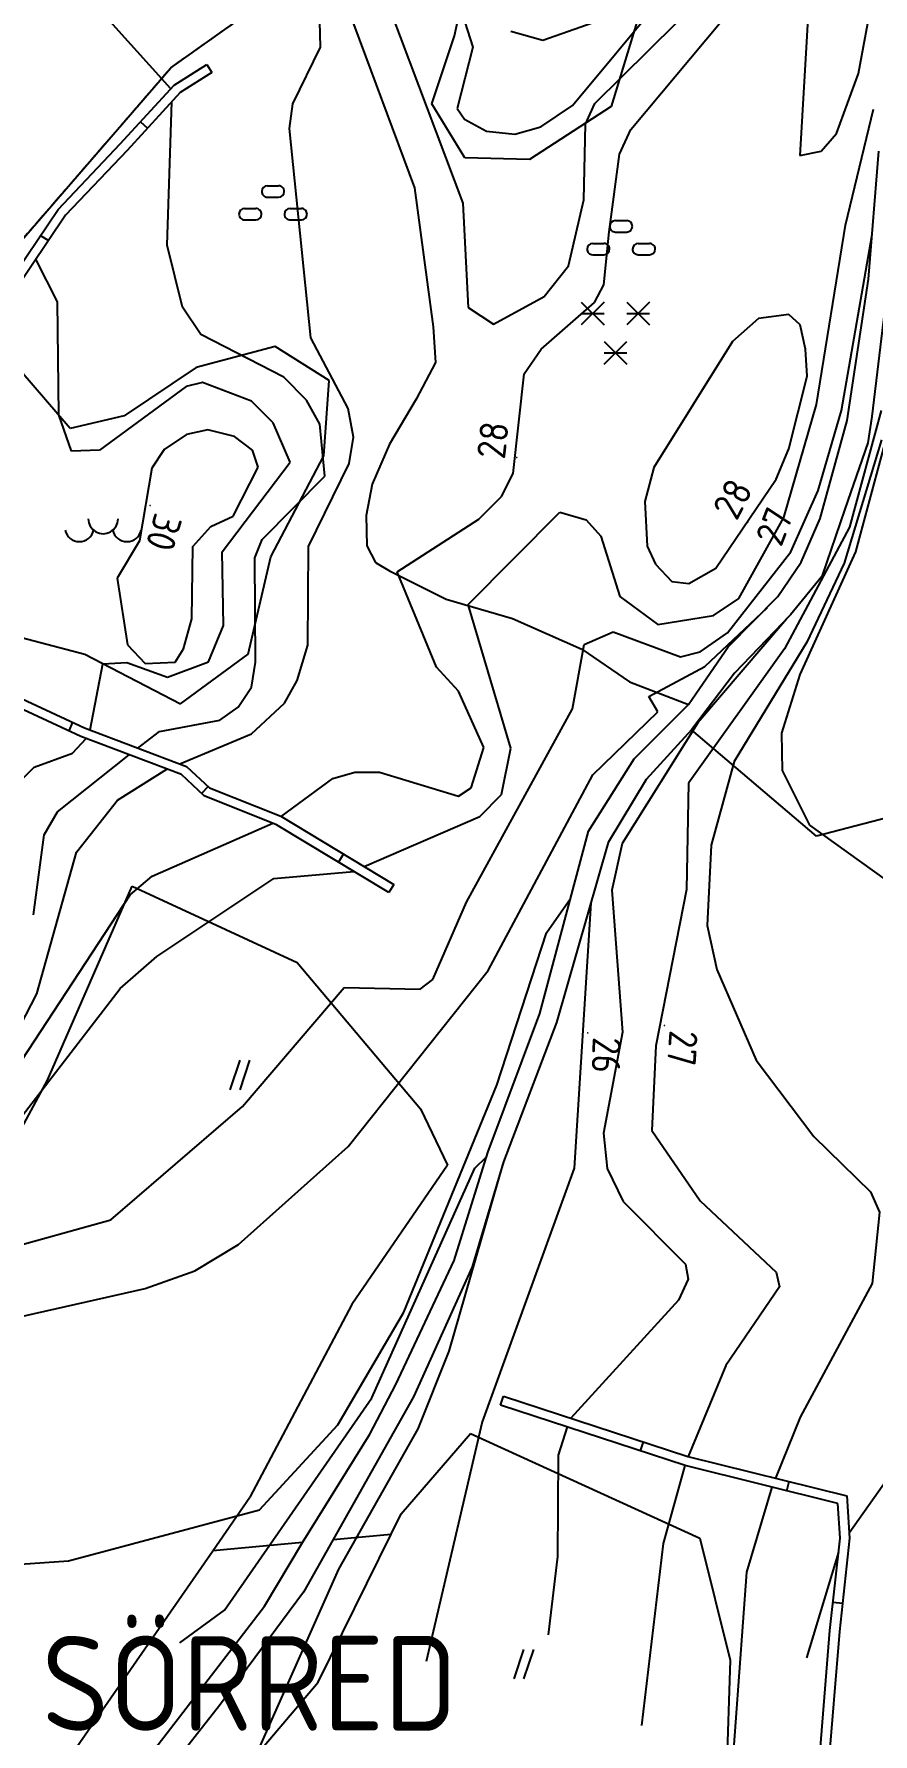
# Model space of a CAD drawing. Header units: metres. Extents: x 139929 to 142176, y 6401995 to 6404420.
# Drawn here: x 140543.3 to 140587.5, y 6402083.7 to 6402173.4 of the extents above; entities that cross this region are included whole.
import ezdxf
from ezdxf.enums import TextEntityAlignment as Align

# ---------------------------------------------------------------- set-up
doc = ezdxf.new("R2010")
doc.units = ezdxf.units.M
doc.header["$LTSCALE"] = 0.5
doc.linetypes.add('PHANTOM', pattern=[2.5, 1.25, -0.25, 0.25, -0.25, 0.25, -0.25])
doc.layers.get('0').update_dxf_attribs({"color": 1})
doc.layers.add('FAS_TRAKT_GRÄNS', color=96, linetype='Continuous', lineweight=35)
doc.layers.add('PRI_VATTEN_DIKE', color=170, linetype='Continuous', lineweight=18)
for name, color, linetype in [('M-BEF-BÄCK', 7, 'Continuous'), ('M-BEF-DIKE', 4, 'Dike5'), ('M-BEF-MARKLINJE', 4, 'Continuous'), ('M-BEF-MUR', 4, 'Continuous'), ('M-BEF-NIVÅKURVA-PRIMÄR-0.5M', 12, 'Continuous'), ('M-BEF-NIVÅKURVA-PRIMÄR-1.0M', 12, 'Continuous'), ('M-GR-FASTIGHETSGRÄNS', 3, 'PHANTOM'), ('M-GR-TRAKTGRÄNS', 7, 'PHANTOM')]:
    doc.layers.add(name, color=color, linetype=linetype)
doc.styles.add('ISO', font='iso.shx', dxfattribs={"height": 2.5})
doc.styles.get("Standard").update_dxf_attribs({"font": 'simplex8.shx'})
doc.linetypes.add('Bäck', pattern='A,5,[107,sma.shx,S=1,R=0,X=0,Y=0],5', length=10)
doc.linetypes.add('Dike5', pattern='A,1.5,["|",Standard,S=0.5,R=75,X=0,Y=0],1e-06,["|",Standard,S=0.5,R=105,X=0,Y=0],-0.75', length=2.250001)

# ---------------------------------------------------------------- blocks, each defined once
blk = doc.blocks.new('PRI_M_BARRSKOG')
for points in [[(-0.6, 1.478, 0), (-1.8, 0.278, 0)], [(-1.8, 1.478, 0), (-0.6, 0.278, 0)], [(0.6, 1.478, 0), (1.8, 0.278, 0)], [(1.8, 1.478, 0), (0.6, 0.278, 0)], [(-1.8, 0.878, 0), (-0.6, 0.878, 0)], [(0.6, 0.878, 0), (1.8, 0.878, 0)], [(-0.6, -1.8, 0), (0.6, -0.6, 0)], [(-0.6, -0.6, 0), (0.6, -1.8, 0)], [(-0.6, -1.2, 0), (0.6, -1.2, 0)]]:
    blk.add_polyline3d(points)
blk = doc.blocks.new('PRI_M_BERG')
for centre, radius, start, end in [((-1.252, 0.43), 0.765, 192.29023, 347.70977), ((0, 0.867), 0.784, 179.99999, 0.00001), ((1.252, 0.43), 0.765, 192.29023, 347.70977)]:
    blk.add_arc(centre, radius, start, end)
blk = doc.blocks.new('PRI_M_LÖVSKOG')
for p, q in [((-0.295, 1.2), (0.295, 1.2)), ((-0.295, 0.6), (0.295, 0.6)), ((-1.495, 0), (-0.905, 0)), ((-1.495, -0.6), (-0.905, -0.6)), ((0.905, 0), (1.495, 0)), ((0.905, -0.6), (1.495, -0.6))]:
    blk.add_line(p, q)
for centre, start, end in [((-0.295, 0.9), 90.00001, 179.99999), ((-0.295, 0.9), 179.99999, 270.00003), ((0.295, 0.9), 0, 90.00001), ((0.295, 0.9), 270.00003, 0.00001), ((-1.495, -0.3), 90.00001, 179.99999), ((-1.495, -0.3), 179.99999, 270.00003), ((-0.905, -0.3), 0, 90.00001), ((-0.905, -0.3), 270.00003, 0.00001), ((0.905, -0.3), 90.00001, 179.99999), ((0.905, -0.3), 179.99999, 270.00003), ((1.495, -0.3), 0, 90.00001), ((1.495, -0.3), 270.00003, 0.00001)]:
    blk.add_arc(centre, 0.3, start, end)
blk = doc.blocks.new('PRI_M_ÅKER')
for points in [[(0.259, 1.556, 0), (-0.259, 0, 0)], [(0.778, 1.556, 0), (0.259, 0, 0)]]:
    blk.add_polyline3d(points)
blk = doc.blocks.new('PRI_NIVÅ_HÖJDPKT')
at = {"color": 0, "linetype": 'Continuous', "lineweight": -3}
blk.add_circle((183, 184), 0.0005, dxfattribs=at)

msp = doc.modelspace()

# ---------------------------------------------------------------- linework, layer by layer
at = {"layer": 'FAS_TRAKT_GRÄNS', "color": 1, "linetype": 'Continuous', "lineweight": -3}
for p, q in [((140550.468, 6402171.631), (140585.175, 6402196.276)), ((140541.697, 6402161.485), (140550.468, 6402171.631))]:
    msp.add_line(p, q, dxfattribs=at)
at = {"layer": 'M-BEF-BÄCK', "linetype": 'Bäck', "lineweight": -3}
for p, q in [((140559.478, 6402175.643, 28.136), (140563.33, 6402165.298, 28.008)), ((140563.33, 6402165.298, 28.008), (140564.316, 6402157.96, 27.951)), ((140564.316, 6402157.96, 27.951), (140564.431, 6402156.092, 27.922)), ((140564.431, 6402156.092, 27.922), (140563.416, 6402154.144, 27.922)), ((140563.416, 6402154.144, 27.922), (140561.997, 6402151.772, 27.865)), ((140561.997, 6402151.772, 27.865), (140561.099, 6402149.667, 27.837)), ((140561.099, 6402149.667, 27.837), (140560.782, 6402148.015, 27.809)), ((140560.782, 6402148.015, 27.809), (140560.816, 6402146.406, 27.794)), ((140560.816, 6402146.406, 27.794), (140561.272, 6402145.525, 27.752)), ((140561.272, 6402145.525, 27.752), (140562.012, 6402145.092, 27.752)), ((140562.012, 6402145.092, 27.752), (140564.999, 6402143.587, 27.553)), ((140564.999, 6402143.587, 27.553), (140568.492, 6402142.573, 27.027)), ((140568.492, 6402142.573, 27.027), (140572.148, 6402140.956, 26.785)), ((140572.148, 6402140.956, 26.785), (140574.669, 6402139.24, 26.74)), ((140574.669, 6402139.24, 26.74), (140577.771, 6402138.038, 26.217))]:
    msp.add_line(p, q, dxfattribs=at)
at = {"layer": 'M-BEF-BÄCK', "lineweight": -3}
for p, q in [((140559.478, 6402175.643), (140563.33, 6402165.298)), ((140563.33, 6402165.298), (140564.316, 6402157.96)), ((140564.316, 6402157.96), (140564.431, 6402156.092)), ((140564.431, 6402156.092), (140563.416, 6402154.144)), ((140563.416, 6402154.144), (140561.997, 6402151.772)), ((140561.997, 6402151.772), (140561.099, 6402149.667)), ((140561.099, 6402149.667), (140560.782, 6402148.015)), ((140560.782, 6402148.015), (140560.816, 6402146.406)), ((140560.816, 6402146.406), (140561.272, 6402145.525)), ((140561.272, 6402145.525), (140562.012, 6402145.092)), ((140562.012, 6402145.092), (140564.999, 6402143.587)), ((140564.999, 6402143.587), (140568.492, 6402142.573)), ((140568.492, 6402142.573), (140572.148, 6402140.956)), ((140572.148, 6402140.956), (140574.669, 6402139.24)), ((140574.669, 6402139.24), (140577.771, 6402138.038))]:
    msp.add_line(p, q, dxfattribs=at)
at = {"layer": 'M-BEF-DIKE'}
for p, q in [((140587.258, 6402160.476), (140587.819, 6402167.243)), ((140586.133, 6402153.025), (140587.258, 6402160.476)), ((140588.211, 6402159.663), (140587.442, 6402153.228)), ((140584.716, 6402147.86), (140586.133, 6402153.025)), ((140587.442, 6402153.228), (140587.227, 6402151.85)), ((140587.227, 6402151.85), (140586.017, 6402148.348)), ((140583.717, 6402145.544), (140584.716, 6402147.86)), ((140586.017, 6402148.348), (140584.801, 6402144.792)), ((140582.492, 6402143.729), (140583.717, 6402145.544)), ((140584.801, 6402144.792), (140583.147, 6402142.763)), ((140579.868, 6402141.074), (140582.492, 6402143.729)), ((140583.147, 6402142.763), (140580.206, 6402139.694)), ((140578.351, 6402138.878), (140579.868, 6402141.074)), ((140580.206, 6402139.694), (140577.93, 6402136.695)), ((140577.771, 6402138.038), (140578.351, 6402138.878)), ((140574.913, 6402135.166), (140577.771, 6402138.038)), ((140577.93, 6402136.695), (140575.548, 6402134.084)), ((140572.5, 6402131.349), (140574.913, 6402135.166)), ((140575.548, 6402134.084), (140573.54, 6402130.748)), ((140569.942, 6402121.734), (140572.5, 6402131.349)), ((140573.54, 6402130.748), (140570.816, 6402121.26)), ((140567.198, 6402114.403), (140569.942, 6402121.734)), ((140570.816, 6402121.26), (140568.013, 6402113.913)), ((140565.41, 6402108.698), (140567.198, 6402114.403)), ((140568.013, 6402113.913), (140566.364, 6402108.363)), ((140562.343, 6402102.154), (140565.41, 6402108.698)), ((140566.364, 6402108.363), (140563.272, 6402101.508)), ((140560.967, 6402099.532), (140562.343, 6402102.154)), ((140563.272, 6402101.508), (140559.031, 6402093.97)), ((140557.417, 6402093.822), (140560.967, 6402099.532)), ((140555.409, 6402090.463), (140557.417, 6402093.822)), ((140559.031, 6402093.97), (140557.473, 6402091.199)), ((140557.473, 6402091.199), (140553.036, 6402085.225)), ((140550.938, 6402084.619), (140555.409, 6402090.463)), ((140553.036, 6402085.225), (140547.049, 6402077.574)), ((140544.055, 6402075.747), (140550.938, 6402084.619))]:
    msp.add_line(p, q, dxfattribs=at)
at = {"layer": 'M-BEF-MARKLINJE'}
for p, q in [((140565.438, 6402173.323, 28.923), (140566.571, 6402178.615, 29.349)), ((140575.416, 6402175.264, 29.315), (140573.702, 6402169.584, 28.519)), ((140564.241, 6402169.731, 28.758), (140565.438, 6402173.323, 28.923)), ((140565.972, 6402166.875, 28.593), (140564.241, 6402169.731, 28.758)), ((140573.702, 6402169.584, 28.519), (140569.396, 6402166.79, 28.604)), ((140569.396, 6402166.79, 28.604), (140565.972, 6402166.875, 28.593)), ((140545.167, 6402152.596, 29.361), (140540.771, 6402157.691, 30.424)), ((140555.977, 6402156.92, 28.633), (140551.807, 6402155.821, 28.849)), ((140558.823, 6402155.142, 28.508), (140555.977, 6402156.92, 28.633)), ((140551.807, 6402155.821, 28.849), (140548.005, 6402153.264, 29.139)), ((140558.539, 6402151.153, 28.843), (140558.823, 6402155.142, 28.508)), ((140548.005, 6402153.264, 29.139), (140545.167, 6402152.596, 29.361)), ((140555.742, 6402145.827, 29.201), (140558.539, 6402151.153, 28.843)), ((140554.549, 6402140.699, 29.417), (140555.742, 6402145.827, 29.201)), ((140539.124, 6402142.473, 30.6), (140545.945, 6402140.697, 29.929)), ((140545.945, 6402140.697, 29.929), (140550.978, 6402138.067, 29.326)), ((140550.978, 6402138.067, 29.326), (140554.549, 6402140.699, 29.417)), ((140584.529, 6402131.089, 27.939), (140577.93, 6402136.695, 26.217)), ((140590.892, 6402132.754, 28.457), (140584.529, 6402131.089, 27.939)), ((140543.969, 6402118.212, 27.553), (140548.443, 6402128.458, 27.956)), ((140548.443, 6402128.458, 27.956), (140557.132, 6402124.425, 26.99)), ((140557.132, 6402124.425, 26.99), (140563.644, 6402116.709, 26.507)), ((140539.919, 6402110.719, 27.115), (140543.969, 6402118.212, 27.553)), ((140563.644, 6402116.709, 26.507), (140565.059, 6402113.738, 26.149)), ((140565.059, 6402113.738, 26.149), (140560.013, 6402106.377, 26.103)), ((140560.013, 6402106.377, 26.103), (140554.634, 6402096.204, 26.197)), ((140562.625, 6402095.338, 26.075), (140566.27, 6402099.567, 26.063)), ((140566.27, 6402099.567, 26.063), (140578.364, 6402094.045, 26.757)), ((140552.68, 6402093.381, 26.082), (140554.634, 6402096.204, 26.197)), ((140562.09, 6402094.253, 26.007), (140562.625, 6402095.338, 26.075)), ((140557.417, 6402093.822, 24.881), (140552.68, 6402093.381, 26.082)), ((140558.25, 6402086.455, 25.522), (140562.09, 6402094.253, 26.007)), ((140559.031, 6402093.97, 25.008), (140562.09, 6402094.253, 26.007)), ((140578.364, 6402094.045, 26.757), (140579.974, 6402087.615, 27.132)), ((140545.519, 6402083.035, 25.66), (140552.68, 6402093.381, 26.082))]:
    msp.add_line(p, q, dxfattribs=at)
at = {"layer": 'M-BEF-MARKLINJE', "lineweight": -3}
for p, q in [((140565.438, 6402173.323), (140566.571, 6402178.615)), ((140575.416, 6402175.264), (140573.702, 6402169.584)), ((140564.241, 6402169.731), (140565.438, 6402173.323)), ((140565.972, 6402166.875), (140564.241, 6402169.731)), ((140573.702, 6402169.584), (140569.396, 6402166.79)), ((140569.396, 6402166.79), (140565.972, 6402166.875)), ((140545.167, 6402152.596), (140540.771, 6402157.691)), ((140555.977, 6402156.92), (140551.807, 6402155.821)), ((140558.823, 6402155.142), (140555.977, 6402156.92)), ((140551.807, 6402155.821), (140548.005, 6402153.264)), ((140558.539, 6402151.153), (140558.823, 6402155.142)), ((140548.005, 6402153.264), (140545.167, 6402152.596)), ((140555.742, 6402145.827), (140558.539, 6402151.153)), ((140554.549, 6402140.699), (140555.742, 6402145.827)), ((140539.124, 6402142.473), (140545.945, 6402140.697)), ((140545.945, 6402140.697), (140550.978, 6402138.067)), ((140550.978, 6402138.067), (140554.549, 6402140.699)), ((140584.529, 6402131.089), (140577.93, 6402136.695)), ((140590.892, 6402132.754), (140584.529, 6402131.089)), ((140543.969, 6402118.212), (140548.443, 6402128.458)), ((140548.443, 6402128.458), (140557.132, 6402124.425)), ((140557.132, 6402124.425), (140563.644, 6402116.709)), ((140539.919, 6402110.719), (140543.969, 6402118.212)), ((140563.644, 6402116.709), (140565.059, 6402113.738)), ((140565.059, 6402113.738), (140560.013, 6402106.377)), ((140560.013, 6402106.377), (140554.634, 6402096.204)), ((140562.625, 6402095.338), (140566.27, 6402099.567)), ((140566.27, 6402099.567), (140578.364, 6402094.045)), ((140552.68, 6402093.381), (140554.634, 6402096.204)), ((140562.09, 6402094.253), (140562.625, 6402095.338)), ((140557.417, 6402093.822), (140552.68, 6402093.381)), ((140558.25, 6402086.455), (140562.09, 6402094.253)), ((140559.031, 6402093.97), (140562.09, 6402094.253)), ((140578.364, 6402094.045), (140579.974, 6402087.615)), ((140545.519, 6402083.035), (140552.68, 6402093.381)), ((140579.974, 6402087.615), (140579.356, 6402069.166)), ((140546.759, 6402072.947), (140558.25, 6402086.455))]:
    msp.add_line(p, q, dxfattribs=at)
at = {"layer": 'M-BEF-MUR'}
for p, q in [((140550.641, 6402170.711), (140552.369, 6402171.804)), ((140552.369, 6402171.804), (140552.637, 6402171.381)), ((140552.637, 6402171.381), (140550.965, 6402170.323)), ((140547.804, 6402167.617), (140550.641, 6402170.711)), ((140550.965, 6402170.323), (140548.17, 6402167.276)), ((140548.876, 6402168.786), (140549.245, 6402168.448)), ((140544.527, 6402164.163), (140547.804, 6402167.617)), ((140548.17, 6402167.276), (140544.919, 6402163.849)), ((140540.357, 6402157.973), (140544.527, 6402164.163)), ((140544.919, 6402163.849), (140540.771, 6402157.691)), ((140543.604, 6402162.792), (140544.019, 6402162.513)), ((140545.732, 6402136.346, 29.565), (140542.434, 6402137.88, 30.191)), ((140542.627, 6402138.342, 30.191), (140545.926, 6402136.807, 29.565)), ((140545.296, 6402137.101, 29.685), (140545.086, 6402136.647, 29.688)), ((140551.035, 6402134.339, 28.889), (140545.732, 6402136.346, 29.565)), ((140545.926, 6402136.807, 29.565), (140551.305, 6402134.771, 28.889)), ((140552.233, 6402133.218, 28.985), (140551.035, 6402134.339, 28.889)), ((140551.305, 6402134.771, 28.889), (140552.505, 6402133.647, 28.985)), ((140552.44, 6402133.709, 28.98), (140552.098, 6402133.344, 28.974)), ((140552.505, 6402133.647, 28.985), (140556.275, 6402132.145, 28.451)), ((140556.052, 6402131.696, 28.451), (140552.233, 6402133.218, 28.985)), ((140561.974, 6402128.117, 27.945), (140556.052, 6402131.696, 28.451)), ((140556.275, 6402132.145, 28.451), (140562.233, 6402128.545, 27.945)), ((140559.572, 6402130.153, 28.171), (140559.313, 6402129.724, 28.172)), ((140562.233, 6402128.545, 27.945), (140561.974, 6402128.117, 27.945)), ((140567.859, 6402101.07, 26.114), (140568.015, 6402101.545, 26.114)), ((140577.597, 6402097.884, 27.195), (140567.859, 6402101.07, 26.114)), ((140568.015, 6402101.545, 26.114), (140577.735, 6402098.365, 27.195)), ((140575.246, 6402098.654, 26.934), (140575.4, 6402099.129, 26.935)), ((140577.735, 6402098.365, 27.195), (140586.122, 6402096.275, 28.047)), ((140585.647, 6402095.878, 28.047), (140577.597, 6402097.884, 27.195)), ((140582.959, 6402096.547, 27.763), (140583.079, 6402097.033, 27.738)), ((140585.767, 6402094.053, 28.118), (140585.647, 6402095.878, 28.047)), ((140586.122, 6402096.275, 28.047), (140586.269, 6402094.042, 28.118)), ((140585.235, 6402089.179, 28.371), (140585.767, 6402094.053, 28.118)), ((140586.269, 6402094.042, 28.118), (140585.732, 6402089.131, 28.371)), ((140585.398, 6402090.672, 28.294), (140585.895, 6402090.618, 28.294))]:
    msp.add_line(p, q, dxfattribs=at)
at = {"layer": 'M-BEF-MUR', "lineweight": -3}
for p, q in [((140550.641, 6402170.711), (140552.369, 6402171.804)), ((140552.369, 6402171.804), (140552.637, 6402171.381)), ((140552.637, 6402171.381), (140550.965, 6402170.323)), ((140547.804, 6402167.617), (140550.641, 6402170.711)), ((140550.965, 6402170.323), (140548.17, 6402167.276)), ((140548.876, 6402168.786), (140549.245, 6402168.448)), ((140544.527, 6402164.163), (140547.804, 6402167.617)), ((140548.17, 6402167.276), (140544.919, 6402163.849)), ((140540.357, 6402157.973), (140544.527, 6402164.163)), ((140544.919, 6402163.849), (140540.771, 6402157.691)), ((140543.604, 6402162.792), (140544.019, 6402162.513)), ((140545.732, 6402136.346), (140542.434, 6402137.88)), ((140542.627, 6402138.342), (140545.926, 6402136.807)), ((140545.296, 6402137.101), (140545.086, 6402136.647)), ((140551.035, 6402134.339), (140545.732, 6402136.346)), ((140545.926, 6402136.807), (140551.305, 6402134.771)), ((140552.233, 6402133.218), (140551.035, 6402134.339)), ((140551.305, 6402134.771), (140552.505, 6402133.647)), ((140552.44, 6402133.709), (140552.098, 6402133.344)), ((140552.505, 6402133.647), (140556.275, 6402132.145)), ((140556.052, 6402131.696), (140552.233, 6402133.218)), ((140561.974, 6402128.117), (140556.052, 6402131.696)), ((140556.275, 6402132.145), (140562.233, 6402128.545)), ((140559.572, 6402130.153), (140559.313, 6402129.724)), ((140562.233, 6402128.545), (140561.974, 6402128.117)), ((140567.859, 6402101.07), (140568.015, 6402101.545)), ((140577.597, 6402097.884), (140567.859, 6402101.07)), ((140568.015, 6402101.545), (140577.735, 6402098.365)), ((140575.246, 6402098.654), (140575.4, 6402099.129)), ((140577.735, 6402098.365), (140586.122, 6402096.275)), ((140585.647, 6402095.878), (140577.597, 6402097.884)), ((140582.959, 6402096.547), (140583.079, 6402097.033)), ((140585.767, 6402094.053), (140585.647, 6402095.878)), ((140586.122, 6402096.275), (140586.269, 6402094.042)), ((140585.235, 6402089.179), (140585.767, 6402094.053)), ((140586.269, 6402094.042), (140585.732, 6402089.131)), ((140585.398, 6402090.672), (140585.895, 6402090.618)), ((140584.36, 6402078.54), (140585.235, 6402089.179)), ((140585.732, 6402089.131), (140584.857, 6402078.496))]:
    msp.add_line(p, q, dxfattribs=at)
at = {"layer": 'M-BEF-NIVÅKURVA-PRIMÄR-0.5M', "linetype": 'Continuous', "lineweight": -3}
for p, q in [((140572.842, 6402169.75, 28.5), (140580.272, 6402177.106, 28.5)), ((140558.361, 6402172.725, 28.5), (140558.282, 6402175.794, 28.5)), ((140562.117, 6402174.489, 28.5), (140565.881, 6402164.483, 28.5)), ((140570.095, 6402173.091, 29.5), (140573.399, 6402174.258, 29.5)), ((140556.915, 6402169.726, 28.5), (140558.361, 6402172.725, 28.5)), ((140568.406, 6402173.559, 29.5), (140570.095, 6402173.091, 29.5)), ((140556.736, 6402168.433, 28.5), (140556.915, 6402169.726, 28.5)), ((140572.345, 6402168.657, 28.5), (140572.842, 6402169.75, 28.5)), ((140586.046, 6402163.327, 27.5), (140587.534, 6402169.459, 27.5)), ((140557.851, 6402157.391, 28.5), (140556.736, 6402168.433, 28.5)), ((140572.256, 6402164.67, 28.5), (140572.345, 6402168.657, 28.5)), ((140571.44, 6402161.181, 28.5), (140572.256, 6402164.67, 28.5)), ((140565.881, 6402164.483, 28.5), (140566.159, 6402158.984, 28.5)), ((140584.523, 6402153.863, 27.5), (140586.046, 6402163.327, 27.5)), ((140544.5, 6402159.288, 29.5), (140543.357, 6402161.531, 29.5)), ((140570.17, 6402159.566, 28.5), (140571.44, 6402161.181, 28.5)), ((140544.563, 6402153.33, 29.5), (140544.5, 6402159.288, 29.5)), ((140567.484, 6402158.105, 28.5), (140570.17, 6402159.566, 28.5)), ((140566.159, 6402158.984, 28.5), (140567.484, 6402158.105, 28.5)), ((140559.822, 6402153.648, 28.5), (140557.851, 6402157.391, 28.5)), ((140551.286, 6402154.814, 29.5), (140546.704, 6402151.452, 29.5)), ((140552.147, 6402155.026, 29.5), (140551.286, 6402154.814, 29.5)), ((140554.719, 6402154.044, 29.5), (140552.147, 6402155.026, 29.5)), ((140555.865, 6402152.896, 29.5), (140554.719, 6402154.044, 29.5)), ((140582.804, 6402147.904, 27.5), (140584.523, 6402153.863, 27.5)), ((140545.237, 6402151.405, 29.5), (140544.563, 6402153.33, 29.5)), ((140560.099, 6402152.146, 28.5), (140559.822, 6402153.648, 28.5)), ((140556.761, 6402150.833, 29.5), (140555.865, 6402152.896, 29.5)), ((140559.885, 6402150.756, 28.5), (140560.099, 6402152.146, 28.5)), ((140546.704, 6402151.452, 29.5), (140545.237, 6402151.405, 29.5)), ((140587.949, 6402152.005, 27.5), (140585.976, 6402145.49, 27.5)), ((140553.187, 6402146.096, 29.5), (140556.761, 6402150.833, 29.5)), ((140557.741, 6402146.371, 28.5), (140559.885, 6402150.756, 28.5)), ((140566.155, 6402143.306, 27.5), (140570.98, 6402148.186, 27.5)), ((140570.98, 6402148.186, 27.5), (140572.384, 6402147.775, 27.5)), ((140572.384, 6402147.775, 27.5), (140573.142, 6402146.916, 27.5)), ((140580.421, 6402143.63, 27.5), (140582.804, 6402147.904, 27.5)), ((140573.142, 6402146.916, 27.5), (140574.145, 6402143.735, 27.5)), ((140553.246, 6402142.202, 29.5), (140553.187, 6402146.096, 29.5)), ((140557.704, 6402141.168, 28.5), (140557.741, 6402146.371, 28.5)), ((140585.976, 6402145.49, 27.5), (140584.022, 6402141.331, 27.5)), ((140568.406, 6402135.73, 27.5), (140566.155, 6402143.306, 27.5)), ((140574.145, 6402143.735, 27.5), (140576.158, 6402142.256, 27.5)), ((140578.641, 6402140.04, 26.5), (140581.931, 6402143.161, 26.5)), ((140579.096, 6402142.739, 27.5), (140580.421, 6402143.63, 27.5)), ((140552.457, 6402140.281, 29.5), (140553.246, 6402142.202, 29.5)), ((140576.158, 6402142.256, 27.5), (140579.096, 6402142.739, 27.5)), ((140582.94, 6402142.547, 26.5), (140578.271, 6402137.067, 26.5)), ((140584.022, 6402141.331, 27.5), (140580.183, 6402135.024, 27.5)), ((140557.142, 6402139.296, 28.5), (140557.704, 6402141.168, 28.5)), ((140546.227, 6402136.693, 29.5), (140546.881, 6402140.187, 29.5)), ((140546.881, 6402140.187, 29.5), (140548.155, 6402140.245, 29.5)), ((140548.155, 6402140.245, 29.5), (140550.297, 6402139.48, 29.5)), ((140550.297, 6402139.48, 29.5), (140552.457, 6402140.281, 29.5)), ((140575.68, 6402138.453, 26.5), (140578.641, 6402140.04, 26.5)), ((140556.466, 6402138.116, 28.5), (140557.142, 6402139.296, 28.5)), ((140554.729, 6402136.482, 28.5), (140556.466, 6402138.116, 28.5)), ((140576.152, 6402137.646, 26.5), (140575.68, 6402138.453, 26.5)), ((140572.73, 6402134.334, 26.5), (140576.152, 6402137.646, 26.5)), ((140578.271, 6402137.067, 26.5), (140574.273, 6402130.708, 26.5)), ((140545.286, 6402135.473, 29.5), (140546.011, 6402136.24, 29.5)), ((140550.955, 6402134.903, 28.5), (140554.729, 6402136.482, 28.5)), ((140543.262, 6402134.723, 29.5), (140545.286, 6402135.473, 29.5)), ((140567.905, 6402133.295, 27.5), (140568.406, 6402135.73, 27.5)), ((140580.183, 6402135.024, 27.5), (140578.963, 6402130.618, 27.5)), ((140542.603, 6402134.068, 29.5), (140543.262, 6402134.723, 29.5)), ((140547.659, 6402132.992, 28.5), (140550.263, 6402134.63, 28.5)), ((140567.204, 6402124.008, 26.5), (140572.73, 6402134.334, 26.5)), ((140566.766, 6402132.123, 27.5), (140567.905, 6402133.295, 27.5)), ((140545.504, 6402130.241, 28.5), (140547.659, 6402132.992, 28.5)), ((140560.675, 6402129.486, 27.5), (140566.766, 6402132.123, 27.5)), ((140574.273, 6402130.708, 26.5), (140573.724, 6402128.233, 26.5)), ((140578.963, 6402130.618, 27.5), (140578.758, 6402126.368, 27.5)), ((140543.405, 6402122.777, 28.5), (140545.504, 6402130.241, 28.5)), ((140549.736, 6402124.749, 27.5), (140555.904, 6402128.858, 27.5)), ((140555.904, 6402128.858, 27.5), (140560.133, 6402129.229, 27.5)), ((140573.724, 6402128.233, 26.5), (140574.297, 6402120.753, 26.5)), ((140578.758, 6402126.368, 27.5), (140579.276, 6402124.046, 27.5)), ((140547.799, 6402123.044, 27.5), (140549.736, 6402124.749, 27.5)), ((140559.821, 6402114.718, 26.5), (140567.204, 6402124.008, 26.5)), ((140579.276, 6402124.046, 27.5), (140581.346, 6402119.274, 27.5)), ((140540.282, 6402113.311, 27.5), (140547.799, 6402123.044, 27.5)), ((140542.534, 6402121.07, 28.5), (140543.405, 6402122.777, 28.5)), ((140574.297, 6402120.753, 26.5), (140573.297, 6402115.412, 26.5)), ((140581.346, 6402119.274, 27.5), (140584.39, 6402115.24, 27.5)), ((140573.297, 6402115.412, 26.5), (140573.478, 6402113.556, 26.5)), ((140554.049, 6402109.539, 26.5), (140559.821, 6402114.718, 26.5)), ((140584.39, 6402115.24, 27.5), (140587.371, 6402112.32, 27.5)), ((140561.068, 6402101.454, 25.5), (140566.511, 6402113.576, 25.5)), ((140567.978, 6402113.797, 25.5), (140565.131, 6402103.913, 25.5)), ((140566.511, 6402113.576, 25.5), (140567.123, 6402114.164, 25.5)), ((140573.478, 6402113.556, 26.5), (140574.325, 6402111.821, 26.5)), ((140574.325, 6402111.821, 26.5), (140577.616, 6402108.512, 26.5)), ((140587.371, 6402112.32, 27.5), (140587.846, 6402111.252, 27.5)), ((140587.846, 6402111.252, 27.5), (140587.463, 6402107.483, 27.5)), ((140551.742, 6402108.156, 26.5), (140554.049, 6402109.539, 26.5)), ((140549.123, 6402107.222, 26.5), (140551.742, 6402108.156, 26.5)), ((140577.616, 6402108.512, 26.5), (140577.753, 6402107.718, 26.5)), ((140540.831, 6402105.344, 26.5), (140549.123, 6402107.222, 26.5)), ((140577.753, 6402107.718, 26.5), (140577.239, 6402106.608, 26.5)), ((140587.463, 6402107.483, 27.5), (140583.671, 6402100.439, 27.5)), ((140577.239, 6402106.608, 26.5), (140571.565, 6402100.384, 26.5)), ((140565.131, 6402103.913, 25.5), (140563.499, 6402099.826, 25.5)), ((140553.305, 6402090.247, 25.5), (140561.068, 6402101.454, 25.5)), ((140583.671, 6402100.439, 27.5), (140582.36, 6402097.212, 27.5)), ((140563.499, 6402099.826, 25.5), (140559.314, 6402092.405, 25.5)), ((140571.377, 6402099.918, 26.5), (140570.907, 6402098.43, 26.5)), ((140570.907, 6402098.43, 26.5), (140570.864, 6402093.086, 26.5)), ((140582.17, 6402096.744, 27.5), (140580.827, 6402092.259, 27.5)), ((140570.864, 6402093.086, 26.5), (140570.364, 6402088.94, 26.5)), ((140559.314, 6402092.405, 25.5), (140554.748, 6402082.121, 25.5)), ((140580.827, 6402092.259, 27.5), (140580.058, 6402081.605, 27.5)), ((140550.952, 6402088.532, 25.5), (140553.305, 6402090.247, 25.5))]:
    msp.add_line(p, q, dxfattribs=at)
at = {"layer": 'M-BEF-NIVÅKURVA-PRIMÄR-1.0M', "linetype": 'Continuous', "lineweight": -3}
for p, q in [((140586.74, 6402171.337, 28), (140590.894, 6402193.595, 28)), ((140565.179, 6402176.52, 29), (140566.406, 6402172.722, 29)), ((140571.662, 6402169.652, 29), (140577.067, 6402176.162, 29)), ((140584.161, 6402175.896, 28), (140583.651, 6402167.009, 28)), ((140550.474, 6402170.529, 29), (140547.258, 6402174.094, 29)), ((140574.727, 6402168.373, 28), (140579.499, 6402174.078, 28)), ((140566.406, 6402172.722, 29), (140565.575, 6402169.488, 29)), ((140585.578, 6402168.166, 28), (140586.74, 6402171.337, 28)), ((140550.276, 6402162.268, 29), (140550.522, 6402169.84, 29)), ((140565.575, 6402169.488, 29), (140565.963, 6402168.931, 29)), ((140569.983, 6402168.519, 29), (140571.662, 6402169.652, 29)), ((140565.963, 6402168.931, 29), (140567.114, 6402168.291, 29)), ((140567.114, 6402168.291, 29), (140568.618, 6402168.14, 29)), ((140568.618, 6402168.14, 29), (140569.983, 6402168.519, 29)), ((140574.131, 6402167.08, 28), (140574.727, 6402168.373, 28)), ((140584.774, 6402167.24, 28), (140585.578, 6402168.166, 28)), ((140573.598, 6402162.985, 28), (140574.131, 6402167.08, 28)), ((140583.651, 6402167.009, 28), (140584.774, 6402167.24, 28)), ((140573.302, 6402160.19, 28), (140573.598, 6402162.985, 28)), ((140585.837, 6402153.555, 27), (140587.454, 6402162.835, 27)), ((140551.087, 6402159.005, 29), (140550.276, 6402162.268, 29)), ((140572.812, 6402159.251, 28), (140573.302, 6402160.19, 28)), ((140570, 6402156.785, 28), (140572.812, 6402159.251, 28)), ((140552.054, 6402157.557, 29), (140551.087, 6402159.005, 29)), ((140581.472, 6402158.399, 28), (140580.096, 6402157.2, 28)), ((140583.067, 6402158.608, 28), (140581.472, 6402158.399, 28)), ((140583.668, 6402158.071, 28), (140583.067, 6402158.608, 28)), ((140556.438, 6402155.313, 29), (140552.054, 6402157.557, 29)), ((140583.947, 6402156.795, 28), (140583.668, 6402158.071, 28)), ((140569.112, 6402155.493, 28), (140570, 6402156.785, 28)), ((140580.096, 6402157.2, 28), (140575.944, 6402150.538, 28)), ((140584.036, 6402155.36, 28), (140583.947, 6402156.795, 28)), ((140557.624, 6402154.091, 29), (140556.438, 6402155.313, 29)), ((140568.528, 6402150.221, 28), (140569.112, 6402155.493, 28)), ((140583.062, 6402151.527, 28), (140584.036, 6402155.36, 28)), ((140558.331, 6402152.828, 29), (140557.624, 6402154.091, 29)), ((140588.666, 6402153.862, 28), (140586.587, 6402146.096, 28)), ((140584.603, 6402149.337, 27), (140585.837, 6402153.555, 27)), ((140587.934, 6402153.548, 27), (140586.259, 6402147.402, 27)), ((140551.294, 6402152.289, 30), (140550.116, 6402151.494, 30)), ((140552.422, 6402152.532, 30), (140551.294, 6402152.289, 30)), ((140553.831, 6402152.17, 30), (140552.422, 6402152.532, 30)), ((140554.785, 6402151.455, 30), (140553.831, 6402152.17, 30)), ((140558.593, 6402150.091, 29), (140558.331, 6402152.828, 29)), ((140550.116, 6402151.494, 30), (140549.475, 6402150.503, 30)), ((140555.079, 6402150.555, 30), (140554.785, 6402151.455, 30)), ((140582.398, 6402149.926, 28), (140583.062, 6402151.527, 28)), ((140549.475, 6402150.503, 30), (140548.818, 6402146.673, 30)), ((140553.766, 6402147.968, 30), (140555.079, 6402150.555, 30)), ((140575.944, 6402150.538, 28), (140575.473, 6402148.751, 28)), ((140555.292, 6402146.741, 29), (140558.593, 6402150.091, 29)), ((140567.912, 6402149.018, 28), (140568.528, 6402150.221, 28)), ((140579.222, 6402145.231, 28), (140582.398, 6402149.926, 28)), ((140566.713, 6402147.811, 28), (140567.912, 6402149.018, 28)), ((140575.473, 6402148.751, 28), (140575.6, 6402146.399, 28)), ((140583.175, 6402146.095, 27), (140584.603, 6402149.337, 27)), ((140552.591, 6402147.432, 30), (140553.766, 6402147.968, 30)), ((140562.405, 6402145.038, 28), (140566.713, 6402147.811, 28)), ((140551.638, 6402146.379, 30), (140552.591, 6402147.432, 30)), ((140554.899, 6402145.769, 29), (140555.292, 6402146.741, 29)), ((140586.259, 6402147.402, 27), (140582.834, 6402140.978, 27)), ((140548.818, 6402146.673, 30), (140547.636, 6402144.712, 30)), ((140551.585, 6402142.557, 30), (140551.638, 6402146.379, 30)), ((140575.6, 6402146.399, 28), (140576.028, 6402145.439, 28)), ((140579.824, 6402141.821, 27), (140583.175, 6402146.095, 27)), ((140586.587, 6402146.096, 28), (140583.643, 6402139.619, 28)), ((140554.931, 6402140.266, 29), (140554.899, 6402145.769, 29)), ((140564.489, 6402140.011, 28), (140562.405, 6402145.038, 28)), ((140576.028, 6402145.439, 28), (140576.89, 6402144.528, 28)), ((140577.795, 6402144.422, 28), (140579.222, 6402145.231, 28)), ((140547.636, 6402144.712, 30), (140548.182, 6402141.177, 30)), ((140576.89, 6402144.528, 28), (140577.795, 6402144.422, 28)), ((140551.144, 6402140.983, 30), (140551.585, 6402142.557, 30)), ((140572.275, 6402141.205, 27), (140573.792, 6402141.865, 27)), ((140573.792, 6402141.865, 27), (140577.345, 6402140.56, 27)), ((140578.394, 6402140.815, 27), (140579.824, 6402141.821, 27)), ((140548.182, 6402141.177, 30), (140549.119, 6402140.197, 30)), ((140550.704, 6402140.266, 30), (140551.144, 6402140.983, 30)), ((140571.65, 6402137.808, 27), (140572.275, 6402141.205, 27)), ((140577.345, 6402140.56, 27), (140578.394, 6402140.815, 27)), ((140582.834, 6402140.978, 27), (140577.768, 6402133.88, 27)), ((140549.119, 6402140.197, 30), (140550.704, 6402140.266, 30)), ((140554.724, 6402138.956, 29), (140554.931, 6402140.266, 29)), ((140565.646, 6402138.748, 28), (140564.489, 6402140.011, 28)), ((140583.643, 6402139.619, 28), (140582.672, 6402136.519, 28)), ((140554.033, 6402137.895, 29), (140554.724, 6402138.956, 29)), ((140566.975, 6402135.77, 28), (140565.646, 6402138.748, 28)), ((140553.059, 6402137.206, 29), (140554.033, 6402137.895, 29)), ((140566.067, 6402127.607, 27), (140571.65, 6402137.808, 27)), ((140549.878, 6402136.607, 29), (140553.059, 6402137.206, 29)), ((140548.737, 6402135.742, 29), (140549.878, 6402136.607, 29)), ((140582.672, 6402136.519, 28), (140582.717, 6402134.547, 28)), ((140544.496, 6402132.375, 29), (140548.268, 6402135.386, 29)), ((140566.32, 6402133.634, 28), (140566.975, 6402135.77, 28)), ((140556.297, 6402132.131, 28), (140559.013, 6402134.138, 28)), ((140559.013, 6402134.138, 28), (140560.173, 6402134.465, 28)), ((140560.173, 6402134.465, 28), (140561.475, 6402134.467, 28)), ((140561.475, 6402134.467, 28), (140565.649, 6402133.192, 28)), ((140582.717, 6402134.547, 28), (140584.146, 6402131.667, 28)), ((140565.649, 6402133.192, 28), (140566.32, 6402133.634, 28)), ((140577.768, 6402133.88, 27), (140577.668, 6402128.268, 27)), ((140543.794, 6402131.16, 29), (140544.496, 6402132.375, 29)), ((140549.491, 6402128.974, 28), (140555.851, 6402131.776, 28)), ((140584.146, 6402131.667, 28), (140590.764, 6402126.926, 28)), ((140543.232, 6402126.94, 29), (140543.794, 6402131.16, 29)), ((140548.333, 6402127.994, 28), (140549.491, 6402128.974, 28)), ((140541.265, 6402117.232, 28), (140548.333, 6402127.994, 28)), ((140577.668, 6402128.268, 27), (140576.051, 6402120.031, 27)), ((140564.283, 6402123.529, 27), (140566.067, 6402127.607, 27)), ((140570.285, 6402125.984, 26), (140571.554, 6402127.794, 26)), ((140572.623, 6402127.553, 26), (140571.745, 6402113.574, 26)), ((140567.661, 6402117.955, 26), (140570.285, 6402125.984, 26)), ((140563.614, 6402123.013, 27), (140564.283, 6402123.529, 27)), ((140554.258, 6402116.821, 27), (140559.621, 6402123.096, 27)), ((140559.621, 6402123.096, 27), (140563.614, 6402123.013, 27)), ((140576.051, 6402120.031, 27), (140575.846, 6402115.554, 27)), ((140562.765, 6402105.977, 26), (140567.661, 6402117.955, 26)), ((140547.312, 6402110.845, 27), (140554.258, 6402116.821, 27)), ((140575.846, 6402115.554, 27), (140578.382, 6402111.853, 27)), ((140571.745, 6402113.574, 26), (140566.885, 6402100.193, 26)), ((140578.382, 6402111.853, 27), (140582.39, 6402108.085, 27)), ((140541.495, 6402109.224, 27), (140547.312, 6402110.845, 27)), ((140582.574, 6402107.314, 27), (140579.735, 6402103.16, 27)), ((140582.39, 6402108.085, 27), (140582.574, 6402107.314, 27)), ((140559.281, 6402100.034, 26), (140562.765, 6402105.977, 26)), ((140579.735, 6402103.16, 27), (140577.748, 6402098.362, 27)), ((140555.149, 6402095.538, 26), (140559.281, 6402100.034, 26)), ((140566.885, 6402100.193, 26), (140563.945, 6402087.543, 26)), ((140590.125, 6402099.821, 28), (140586.252, 6402094.31, 28)), ((140577.581, 6402097.89, 27), (140576.432, 6402093.773, 27)), ((140545.083, 6402092.858, 26), (140555.149, 6402095.538, 26)), ((140576.432, 6402093.773, 27), (140575.287, 6402084.164, 27)), ((140542.549, 6402092.685, 26), (140545.083, 6402092.858, 26)), ((140585.686, 6402093.313, 28), (140584, 6402087.736, 28))]:
    msp.add_line(p, q, dxfattribs=at)
at = {"layer": 'M-GR-FASTIGHETSGRÄNS'}
for p, q in [((140550.468, 6402171.631), (140585.175, 6402196.276)), ((140550.468, 6402171.631), (140585.175, 6402196.276)), ((140541.697, 6402161.485), (140550.468, 6402171.631)), ((140541.697, 6402161.485), (140550.468, 6402171.631))]:
    msp.add_line(p, q, dxfattribs=at)
at = {"layer": 'M-GR-TRAKTGRÄNS', "lineweight": -3}
for p, q in [((140550.468, 6402171.631), (140585.175, 6402196.276)), ((140541.697, 6402161.485), (140550.468, 6402171.631))]:
    msp.add_line(p, q, dxfattribs=at)
at = {"layer": 'PRI_VATTEN_DIKE', "color": 1, "linetype": 'Continuous', "lineweight": -3}
for p, q in [((140587.258, 6402160.476), (140587.819, 6402167.243)), ((140586.133, 6402153.025), (140587.258, 6402160.476)), ((140588.211, 6402159.663), (140587.442, 6402153.228)), ((140584.716, 6402147.86, 26.43), (140586.133, 6402153.025, 26.601)), ((140587.442, 6402153.228, 26.711), (140587.227, 6402151.85, 26.711)), ((140587.227, 6402151.85, 26.711), (140586.017, 6402148.348, 26.711)), ((140583.717, 6402145.544, 26.387), (140584.716, 6402147.86, 26.43)), ((140586.017, 6402148.348, 26.711), (140584.801, 6402144.792, 26.387)), ((140582.492, 6402143.729, 26.373), (140583.717, 6402145.544, 26.387)), ((140584.801, 6402144.792, 26.387), (140583.147, 6402142.763, 26.387)), ((140579.868, 6402141.074, 26.245), (140582.492, 6402143.729, 26.373)), ((140583.147, 6402142.763, 26.387), (140580.206, 6402139.694, 26.373)), ((140578.351, 6402138.878, 26.225), (140579.868, 6402141.074, 26.245)), ((140580.206, 6402139.694, 26.373), (140577.93, 6402136.695, 26.217)), ((140577.771, 6402138.038, 26.217), (140578.351, 6402138.878, 26.225)), ((140574.913, 6402135.166, 26.132), (140577.771, 6402138.038, 26.217)), ((140577.93, 6402136.695, 26.217), (140575.548, 6402134.084, 26.16)), ((140572.5, 6402131.349, 26.032), (140574.913, 6402135.166, 26.132)), ((140575.548, 6402134.084, 26.16), (140573.54, 6402130.748, 26.103)), ((140569.942, 6402121.734, 25.918), (140572.5, 6402131.349, 26.032)), ((140573.54, 6402130.748, 26.103), (140570.816, 6402121.26, 25.918)), ((140567.198, 6402114.403, 25.535), (140569.942, 6402121.734, 25.918)), ((140570.816, 6402121.26, 25.918), (140568.013, 6402113.913, 25.535)), ((140565.41, 6402108.698, 25.336), (140567.198, 6402114.403, 25.535)), ((140568.013, 6402113.913, 25.535), (140566.364, 6402108.363, 25.336)), ((140562.343, 6402102.154, 25.122), (140565.41, 6402108.698, 25.336)), ((140566.364, 6402108.363, 25.336), (140563.272, 6402101.508, 25.122)), ((140560.967, 6402099.532, 25.009), (140562.343, 6402102.154, 25.122)), ((140563.272, 6402101.508, 25.122), (140559.031, 6402093.97, 25.008)), ((140557.417, 6402093.822, 24.881), (140560.967, 6402099.532, 25.009)), ((140555.409, 6402090.463, 24.824), (140557.417, 6402093.822, 24.881)), ((140559.031, 6402093.97, 25.008), (140557.473, 6402091.199, 24.966)), ((140557.473, 6402091.199, 24.966), (140553.036, 6402085.225, 24.881)), ((140550.938, 6402084.619, 24.725), (140555.409, 6402090.463, 24.824))]:
    msp.add_line(p, q, dxfattribs=at)

# ---------------------------------------------------------------- block references
at = {"layer": 'M-BEF-MARKLINJE'}
for name, p in [('PRI_M_LÖVSKOG', (140555.861, 6402164.208, 28.508)), ('PRI_M_LÖVSKOG', (140555.861, 6402164.208, 28.508)), ('PRI_M_LÖVSKOG', (140574.218, 6402162.368, 27.752)), ('PRI_M_LÖVSKOG', (140574.218, 6402162.368, 27.752)), ('PRI_M_BERG', (140546.905, 6402146.968, 29.736)), ('PRI_M_BERG', (140546.905, 6402146.968, 29.736)), ('PRI_M_ÅKER', (140553.852, 6402117.711, 27.098)), ('PRI_M_ÅKER', (140553.852, 6402117.711, 27.098)), ('PRI_M_ÅKER', (140568.813, 6402086.625, 26.757))]:
    msp.add_blockref(name, p, dxfattribs=at)
at = {"layer": 'M-BEF-MARKLINJE', "lineweight": -3}
msp.add_blockref('PRI_M_BARRSKOG', (140573.919, 6402157.79, 27.968), dxfattribs=at)
at = {"layer": 'M-BEF-MARKLINJE', "color": 1, "linetype": 'Continuous', "lineweight": -3}
msp.add_blockref('PRI_M_BARRSKOG', (140573.919, 6402157.79, 27.968), dxfattribs=at)
at = {"layer": 'M-BEF-NIVÅKURVA-PRIMÄR-1.0M', "color": 1, "linetype": 'Continuous', "lineweight": -3, "xscale": 0.001, "yscale": 0.001, "zscale": 0.001}
for p in [(140568.535, 6402150.885, 28), (140549.209, 6402148.35, 30), (140580.712, 6402147.47, 28), (140583.083, 6402146.132, 27), (140572.278, 6402120.526, 26), (140576.325, 6402120.913, 27)]:
    msp.add_blockref('PRI_NIVÅ_HÖJDPKT', p, dxfattribs=at)

# ---------------------------------------------------------------- texts
at = {"layer": 'M-BEF-NIVÅKURVA-PRIMÄR-1.0M', "style": 'ISO'}
for s, rotation, p in [('28', 83.367, (140568.535, 6402150.885)), ('28', 62.226, (140580.712, 6402147.47)), ('30', 253.944, (140549.209, 6402148.35)), ('27', 68.814, (140583.083, 6402146.132)), ('27', 265.97699, (140576.325, 6402120.913)), ('26', 267.86698, (140572.278, 6402120.526))]:
    msp.add_text(s, height=1.5, rotation=rotation, dxfattribs=at).set_placement(p, align=Align.BOTTOM_LEFT)
at = {"layer": 'M-GR-TRAKTGRÄNS', "lineweight": -3, "ltscale": 0.8, "style": 'ISO'}
msp.add_text('SÖRRED', height=5, dxfattribs=at).set_placement((140543.665, 6402083.89))

doc.saveas('drawing.dxf')
